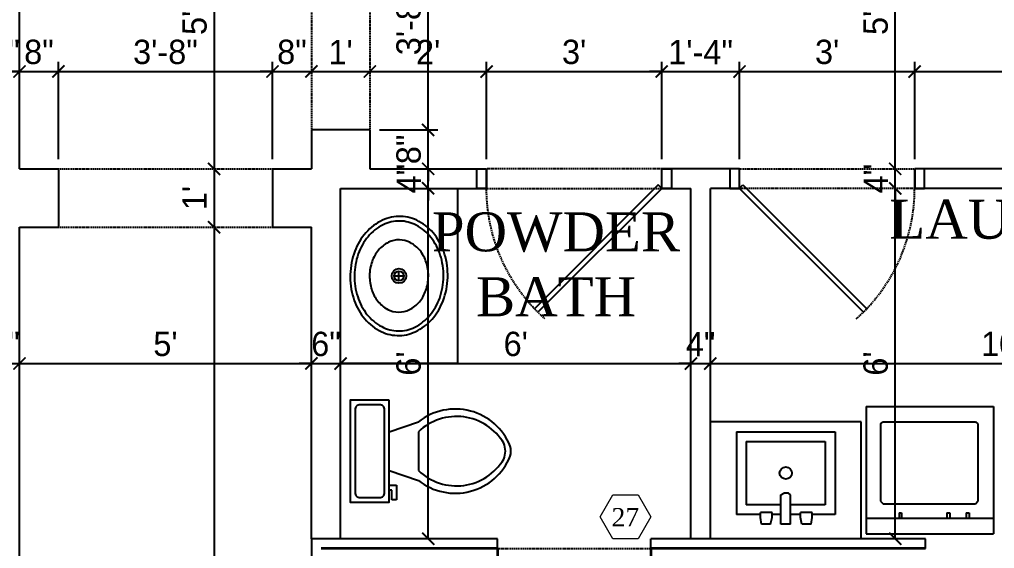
# Model space of a CAD drawing. Header units: inches. Extents: x 0 to 22102, y -19958 to 0.
# Drawn here: x 9968.4 to 10168.8, y -10043.2 to -9934.5 of the extents above; entities that cross this region are included whole.
import ezdxf
from ezdxf.enums import TextEntityAlignment as Align

# ---------------------------------------------------------------- set-up
doc = ezdxf.new("R2010")
doc.units = ezdxf.units.IN
doc.header["$MEASUREMENT"] = 0
doc.linetypes.add('HIDDEN', pattern=[0.375, 0.25, -0.125])
for name, color, linetype in [('CABINETS', 2, 'Continuous'), ('DIM-EXT', 5, 'Continuous'), ('DIM-INT', 5, 'Continuous'), ('DOOR-INT', 2, 'Continuous'), ('HEADER-EXT', 5, 'HIDDEN'), ('HEADER-INT', 5, 'HIDDEN'), ('PLUMBING', 1, 'Continuous'), ('ROOF', 3, 'Continuous'), ('TEXTL', 3, 'Continuous'), ('WALL-INT', 4, 'Continuous')]:
    doc.layers.add(name, color=color, linetype=linetype)
doc.layers.add('WALL-EXT', color=6, linetype='Continuous', lineweight=35)
doc.layers.add('window', color=160, linetype='Continuous', lineweight=5)
doc.styles.add('ARCHITXT', font='BOOKOS.TTF', dxfattribs={"height": 0.078125})
doc.styles.add('TITLE-1', font='BOOKOS.TTF', dxfattribs={"height": 5})
doc.dimstyles.new('Ideal', dxfattribs={"dimscale": 0, "dimtxt": 5, "dimasz": 2.5, "dimexe": 2, "dimexo": 2, "dimgap": 1.5, "dimtad": 1, "dimdec": 4, "dimzin": 0, "dimdsep": 46, "dimlunit": 4, "dimtxsty": 'Standard', "dimblk": 'ARCHTICK', "dimcen": 2, "dimclrt": 1, "dimazin": 0, "dimtfac": 0.75, "dimtdec": 4, "dimtix": 1, "dimtofl": 0, "dimtmove": 2, "dimatfit": 3, "dimldrblk": 'OPEN30', "dimfxl": 1, "dimtolj": 1, "dimtzin": 0, "dimarcsym": 0})

# ---------------------------------------------------------------- blocks, each defined once
blk = doc.blocks.new('Toilet - top')
for p, q in [((9.5, -8), (9.5, -4)), ((-8, -10.5), (-8, -10)), ((-7, -10), (-7, -11.5)), ((-4, -10), (-6, -16)), ((4, -10), (6, -16)), ((-10, -10.5), (-8, -10.5)), ((-10, -11.5), (-10, -10.5)), ((-7, -11.5), (-10, -11.5)), ((4, -16), (-4, -16))]:
    blk.add_line(p, q)
blk.add_lwpolyline([(10.5, -10), (10.5, -2), (-10.5, -2), (-10.5, -10)], close=True)
for points in [[(-9.5, -4), (-9.5, -8)], [(8.5, -3), (-8.5, -3)], [(-8.5, -9), (8.5, -9)]]:
    blk.add_lwpolyline(points)
for centre, radius, start, end in [((-8.62, -3.88), 0.884, 81.8699, 188.1301), ((8.62, -3.88), 0.884, 351.8699, 98.1301), ((-8.62, -8.12), 0.884, 171.8699, 278.1301), ((8.62, -8.12), 0.884, 261.8699, 8.1301), ((3.52, -23.58), 12.17, 141.4691, 247.9714), ((4.2, -23.82), 11.33, 136.3677, 238.9468), ((-3.52, -23.58), 12.17, 292.0284, 38.5307), ((-4.2, -23.82), 11.33, 301.053, 43.6321), ((0, -29.88), 4, 245.7318, 294.2682), ((0, -31), 4, 254.8605, 285.1395)]:
    blk.add_arc(centre, radius, start, end)
blk = doc.blocks.new('Sink - Oval top')
for p, q in [((-1, 0), (1, 0)), ((0, 1), (0, -1))]:
    blk.add_line(p, q)
at = {"linetype": 'Continuous'}
for points in [[(-12.23, 0.39, 0.117634), (-11.46, -3.36, 0.104469), (-8.88, -6.8, 0.090016), (-5.08, -9.07, 0.08192), (-0.32, -10.02, 0.08192), (4.49, -9.38, 0.090016), (8.42, -7.36, 0.104469), (11.22, -4.09, 0.117634), (12.23, -0.39, 0.117634), (11.46, 3.36, 0.104469), (8.88, 6.8, 0.090016), (5.08, 9.07, 0.08192), (0.32, 10.02, 0.08192), (-4.49, 9.38, 0.090016), (-8.42, 7.36, 0.104469), (-11.22, 4.09, 0.117634)], [(-11.29, 0.16, 0.118622), (-10.52, -3.25, 0.104678), (-8.07, -6.36, 0.089562), (-4.54, -8.37, 0.081185), (-0.13, -9.15, 0.081185), (4.3, -8.49, 0.089562), (7.89, -6.58, 0.104678), (10.42, -3.55, 0.118622), (11.29, -0.16, 0.118622), (10.52, 3.25, 0.104678), (8.07, 6.36, 0.089562), (4.54, 8.37, 0.081185), (0.13, 9.15, 0.081185), (-4.3, 8.49, 0.089562), (-7.89, 6.58, 0.104678), (-10.42, 3.55, 0.118622)], [(-7.42, 0.08, 0.118283), (-6.91, -2.17, 0.104607), (-5.29, -4.21, 0.089718), (-2.97, -5.53, 0.081436), (-0.07, -6.04, 0.081436), (2.84, -5.59, 0.089718), (5.2, -4.33, 0.104607), (6.86, -2.32, 0.118283), (7.42, -0.08, 0.118283), (6.91, 2.17, 0.104607), (5.29, 4.21, 0.089718), (2.97, 5.53, 0.081436), (0.07, 6.04, 0.081436), (-2.84, 5.59, 0.089718), (-5.2, 4.33, 0.104607), (-6.86, 2.32, 0.118283)]]:
    blk.add_lwpolyline(points, format="xyb", close=True, dxfattribs=at)
for radius in [1.5, 1]:
    blk.add_circle((0, 0), radius)
blk = doc.blocks.new('B-DE36R')
for p, q in [((37.29, 1.29), (11.85, 26.74)), ((38, 2), (12.54, 27.46)), ((38, 2), (37.29, 1.29))]:
    blk.add_line(p, q)
for points in [[(2, -2), (2, 2), (0, 2), (0, -2)], [(40, -2), (40, 2), (38, 2), (38, -2)]]:
    blk.add_lwpolyline(points, close=True)
at = {"linetype": 'HIDDEN'}
blk.add_arc((38, 2), 36, 131.8153, 180, dxfattribs=at)
blk = doc.blocks.new('WASHING MACHINE')
at = {"layer": 'PLUMBING'}
for p, q in [((-26.2, 26.2), (0, 26.2)), ((-26.2, 0), (-26.2, 26.2)), ((-3.2, 0), (-3.2, 26.2)), ((0, 0), (0, 26.2)), ((-23, 22.5), (-22.6, 23)), ((-23, 3.5), (-23, 22.5)), ((-22.6, 23), (-6.7, 23)), ((-6.2, 22.5), (-6.7, 23)), ((-6.2, 3.5), (-6.2, 22.5)), ((-4.3, 21.2), (-3.2, 21.2)), ((-4.3, 20.6), (-4.3, 21.2)), ((-4.3, 20.6), (-3.2, 20.6)), ((-4.3, 17.2), (-3.2, 17.2)), ((-4.3, 16.6), (-4.3, 17.2)), ((-4.3, 16.6), (-3.2, 16.6)), ((-4.3, 7.3), (-3.2, 7.3)), ((-4.3, 6.8), (-4.3, 7.3)), ((-4.3, 6.8), (-3.2, 6.8)), ((-22.6, 3), (-23, 3.5)), ((-22.6, 3), (-6.7, 3)), ((-6.7, 3), (-6.2, 3.5)), ((-26.2, 0), (0, 0))]:
    blk.add_line(p, q, dxfattribs=at)
blk = doc.blocks.new('_ArchTick')
at = {"color": 0, "linetype": 'ByBlock', "lineweight": 100, "const_width": 0.15}
blk.add_lwpolyline([(-0.5, -0.5), (0.5, 0.5)], dxfattribs=at)
blk = doc.blocks.new('*D272')
at = {"layer": 'Defpoints', "color": 0, "transparency": 16777216}
for p in [(10913.83, -9975.18), (10038.39, -10099.18), (10913.83, -10099.18)]:
    blk.add_point(p, dxfattribs=at)
at = {"layer": 'DIM-EXT', "color": 0, "lineweight": -2, "transparency": 16777216}
for p, q in [((10913.83, -9977.18), (10913.83, -10101.18)), ((10038.39, -10099.18), (10913.83, -10099.18))]:
    blk.add_line(p, q, dxfattribs=at)
at = {"layer": 'DIM-EXT', "color": 0, "lineweight": -2, "transparency": 16777216, "xscale": 2.5, "yscale": 2.5, "zscale": 2.5, "rotation": 180}
blk.add_blockref('_ArchTick', (10038.39, -10099.18), dxfattribs=at)
at = {"layer": 'DIM-EXT', "color": 0, "lineweight": -2, "transparency": 16777216, "xscale": 2.5, "yscale": 2.5, "zscale": 2.5}
blk.add_blockref('_ArchTick', (10913.83, -10099.18), dxfattribs=at)
at = {"layer": 'DIM-EXT', "color": 1, "transparency": 16777216, "insert": (10476.11, -10093.31), "char_height": 5, "attachment_point": 5}
blk.add_mtext('\\A1;72\'-11{\\H0.75x;\\S7/16;}"', dxfattribs=at)
blk = doc.blocks.new('_Open30')
at = {"color": 0, "linetype": 'ByBlock', "lineweight": -2}
for p, q in [((-1, 0.268), (0, 0)), ((0, 0), (-1, -0.268)), ((0, 0), (-1, 0))]:
    blk.add_line(p, q, dxfattribs=at)
blk = doc.blocks.new('*D534')
at = {"layer": 'Defpoints', "color": 0, "transparency": 16777216}
for p in [(9962.39, -9945.18), (9968.39, -9945.18), (9968.39, -9945.18)]:
    blk.add_point(p, dxfattribs=at)
at = {"layer": 'DIM-INT', "color": 0, "lineweight": -2, "transparency": 16777216}
for p, q in [((9962.39, -9945.18), (9959.89, -9945.18)), ((9962.39, -9945.18), (9968.39, -9945.18)), ((9968.39, -9945.18), (9970.89, -9945.18))]:
    blk.add_line(p, q, dxfattribs=at)
at = {"layer": 'DIM-INT', "color": 0, "lineweight": -2, "transparency": 16777216, "xscale": 2.5, "yscale": 2.5, "zscale": 2.5}
blk.add_blockref('_ArchTick', (9962.39, -9945.18), dxfattribs=at)
at = {"layer": 'DIM-INT', "color": 0, "lineweight": -2, "transparency": 16777216, "xscale": 2.5, "yscale": 2.5, "zscale": 2.5, "rotation": 180}
blk.add_blockref('_ArchTick', (9968.39, -9945.18), dxfattribs=at)
at = {"layer": 'DIM-INT', "color": 1, "transparency": 16777216, "insert": (9965.39, -9941.18), "char_height": 5, "attachment_point": 5}
blk.add_mtext('\\A1;6"', dxfattribs=at)
blk = doc.blocks.new('*D535')
at = {"layer": 'Defpoints', "color": 0, "transparency": 16777216}
for p in [(9968.39, -9945.18), (9976.39, -9945.18), (9976.39, -9965.18)]:
    blk.add_point(p, dxfattribs=at)
at = {"layer": 'DIM-INT', "color": 0, "lineweight": -2, "transparency": 16777216}
for p, q in [((9976.39, -9963.18), (9976.39, -9943.18)), ((9968.39, -9945.18), (9965.89, -9945.18)), ((9968.39, -9945.18), (9976.39, -9945.18)), ((9976.39, -9945.18), (9978.89, -9945.18))]:
    blk.add_line(p, q, dxfattribs=at)
at = {"layer": 'DIM-INT', "color": 0, "lineweight": -2, "transparency": 16777216, "xscale": 2.5, "yscale": 2.5, "zscale": 2.5}
blk.add_blockref('_ArchTick', (9968.39, -9945.18), dxfattribs=at)
at = {"layer": 'DIM-INT', "color": 0, "lineweight": -2, "transparency": 16777216, "xscale": 2.5, "yscale": 2.5, "zscale": 2.5, "rotation": 180}
blk.add_blockref('_ArchTick', (9976.39, -9945.18), dxfattribs=at)
at = {"layer": 'DIM-INT', "color": 1, "transparency": 16777216, "insert": (9972.39, -9941.18), "char_height": 5, "attachment_point": 5}
blk.add_mtext('\\A1;8"', dxfattribs=at)
blk = doc.blocks.new('*D536')
at = {"layer": 'Defpoints', "color": 0, "transparency": 16777216}
for p in [(10020.39, -9945.18), (9976.39, -9965.18), (10020.39, -9965.18)]:
    blk.add_point(p, dxfattribs=at)
at = {"layer": 'DIM-INT', "color": 0, "lineweight": -2, "transparency": 16777216}
for p, q in [((9976.39, -9963.18), (9976.39, -9943.18)), ((10020.39, -9963.18), (10020.39, -9943.18)), ((9976.39, -9945.18), (10020.39, -9945.18))]:
    blk.add_line(p, q, dxfattribs=at)
at = {"layer": 'DIM-INT', "color": 0, "lineweight": -2, "transparency": 16777216, "xscale": 2.5, "yscale": 2.5, "zscale": 2.5, "rotation": 180}
blk.add_blockref('_ArchTick', (9976.39, -9945.18), dxfattribs=at)
at = {"layer": 'DIM-INT', "color": 0, "lineweight": -2, "transparency": 16777216, "xscale": 2.5, "yscale": 2.5, "zscale": 2.5}
blk.add_blockref('_ArchTick', (10020.39, -9945.18), dxfattribs=at)
at = {"layer": 'DIM-INT', "color": 1, "transparency": 16777216, "insert": (9998.39, -9941.18), "char_height": 5, "attachment_point": 5}
blk.add_mtext('\\A1;3\'-8"', dxfattribs=at)
blk = doc.blocks.new('*D537')
at = {"layer": 'Defpoints', "color": 0, "transparency": 16777216}
for p in [(10028.39, -9945.18), (10028.39, -9945.18), (10020.39, -9965.18)]:
    blk.add_point(p, dxfattribs=at)
at = {"layer": 'DIM-INT', "color": 0, "lineweight": -2, "transparency": 16777216}
for p, q in [((10020.39, -9963.18), (10020.39, -9943.18)), ((10020.39, -9945.18), (10017.89, -9945.18)), ((10020.39, -9945.18), (10028.39, -9945.18)), ((10028.39, -9945.18), (10030.89, -9945.18))]:
    blk.add_line(p, q, dxfattribs=at)
at = {"layer": 'DIM-INT', "color": 0, "lineweight": -2, "transparency": 16777216, "xscale": 2.5, "yscale": 2.5, "zscale": 2.5}
blk.add_blockref('_ArchTick', (10020.39, -9945.18), dxfattribs=at)
at = {"layer": 'DIM-INT', "color": 0, "lineweight": -2, "transparency": 16777216, "xscale": 2.5, "yscale": 2.5, "zscale": 2.5, "rotation": 180}
blk.add_blockref('_ArchTick', (10028.39, -9945.18), dxfattribs=at)
at = {"layer": 'DIM-INT', "color": 1, "transparency": 16777216, "insert": (10024.39, -9941.18), "char_height": 5, "attachment_point": 5}
blk.add_mtext('\\A1;8"', dxfattribs=at)
blk = doc.blocks.new('*D538')
at = {"layer": 'Defpoints', "color": 0, "transparency": 16777216}
for p in [(10028.39, -9945.18), (10040.39, -9945.18), (10040.39, -9945.18)]:
    blk.add_point(p, dxfattribs=at)
at = {"layer": 'DIM-INT', "color": 0, "lineweight": -2, "transparency": 16777216}
blk.add_line((10028.39, -9945.18), (10040.39, -9945.18), dxfattribs=at)
at = {"layer": 'DIM-INT', "color": 0, "lineweight": -2, "transparency": 16777216, "xscale": 2.5, "yscale": 2.5, "zscale": 2.5, "rotation": 180}
blk.add_blockref('_ArchTick', (10028.39, -9945.18), dxfattribs=at)
at = {"layer": 'DIM-INT', "color": 0, "lineweight": -2, "transparency": 16777216, "xscale": 2.5, "yscale": 2.5, "zscale": 2.5}
blk.add_blockref('_ArchTick', (10040.39, -9945.18), dxfattribs=at)
at = {"layer": 'DIM-INT', "color": 1, "transparency": 16777216, "insert": (10034.39, -9941.18), "char_height": 5, "attachment_point": 5}
blk.add_mtext("\\A1;1'", dxfattribs=at)
blk = doc.blocks.new('*D539')
at = {"layer": 'Defpoints', "color": 0, "transparency": 16777216}
for p in [(10040.39, -9945.18), (10064.39, -9945.18), (10064.39, -9965.18)]:
    blk.add_point(p, dxfattribs=at)
at = {"layer": 'DIM-INT', "color": 0, "lineweight": -2, "transparency": 16777216}
for p, q in [((10064.39, -9963.18), (10064.39, -9943.18)), ((10040.39, -9945.18), (10064.39, -9945.18))]:
    blk.add_line(p, q, dxfattribs=at)
at = {"layer": 'DIM-INT', "color": 0, "lineweight": -2, "transparency": 16777216, "xscale": 2.5, "yscale": 2.5, "zscale": 2.5, "rotation": 180}
blk.add_blockref('_ArchTick', (10040.39, -9945.18), dxfattribs=at)
at = {"layer": 'DIM-INT', "color": 0, "lineweight": -2, "transparency": 16777216, "xscale": 2.5, "yscale": 2.5, "zscale": 2.5}
blk.add_blockref('_ArchTick', (10064.39, -9945.18), dxfattribs=at)
at = {"layer": 'DIM-INT', "color": 1, "transparency": 16777216, "insert": (10052.39, -9941.18), "char_height": 5, "attachment_point": 5}
blk.add_mtext("\\A1;2'", dxfattribs=at)
blk = doc.blocks.new('*D540')
at = {"layer": 'Defpoints', "color": 0, "transparency": 16777216}
for p in [(10100.39, -9945.18), (10064.39, -9965.18), (10100.39, -9965.18)]:
    blk.add_point(p, dxfattribs=at)
at = {"layer": 'DIM-INT', "color": 0, "lineweight": -2, "transparency": 16777216}
for p, q in [((10064.39, -9963.18), (10064.39, -9943.18)), ((10100.39, -9963.18), (10100.39, -9943.18)), ((10064.39, -9945.18), (10100.39, -9945.18))]:
    blk.add_line(p, q, dxfattribs=at)
at = {"layer": 'DIM-INT', "color": 0, "lineweight": -2, "transparency": 16777216, "xscale": 2.5, "yscale": 2.5, "zscale": 2.5, "rotation": 180}
blk.add_blockref('_ArchTick', (10064.39, -9945.18), dxfattribs=at)
at = {"layer": 'DIM-INT', "color": 0, "lineweight": -2, "transparency": 16777216, "xscale": 2.5, "yscale": 2.5, "zscale": 2.5}
blk.add_blockref('_ArchTick', (10100.39, -9945.18), dxfattribs=at)
at = {"layer": 'DIM-INT', "color": 1, "transparency": 16777216, "insert": (10082.39, -9941.18), "char_height": 5, "attachment_point": 5}
blk.add_mtext("\\A1;3'", dxfattribs=at)
blk = doc.blocks.new('*D541')
at = {"layer": 'Defpoints', "color": 0, "transparency": 16777216}
for p in [(10116.39, -9945.18), (10100.39, -9965.18), (10116.39, -9965.18)]:
    blk.add_point(p, dxfattribs=at)
at = {"layer": 'DIM-INT', "color": 0, "lineweight": -2, "transparency": 16777216}
for p, q in [((10100.39, -9963.18), (10100.39, -9943.18)), ((10116.39, -9963.18), (10116.39, -9943.18)), ((10100.39, -9945.18), (10097.89, -9945.18)), ((10100.39, -9945.18), (10116.39, -9945.18)), ((10116.39, -9945.18), (10118.89, -9945.18))]:
    blk.add_line(p, q, dxfattribs=at)
at = {"layer": 'DIM-INT', "color": 0, "lineweight": -2, "transparency": 16777216, "xscale": 2.5, "yscale": 2.5, "zscale": 2.5}
blk.add_blockref('_ArchTick', (10100.39, -9945.18), dxfattribs=at)
at = {"layer": 'DIM-INT', "color": 0, "lineweight": -2, "transparency": 16777216, "xscale": 2.5, "yscale": 2.5, "zscale": 2.5, "rotation": 180}
blk.add_blockref('_ArchTick', (10116.39, -9945.18), dxfattribs=at)
at = {"layer": 'DIM-INT', "color": 1, "transparency": 16777216, "insert": (10108.39, -9941.18), "char_height": 5, "attachment_point": 5}
blk.add_mtext('\\A1;1\'-4"', dxfattribs=at)
blk = doc.blocks.new('*D542')
at = {"layer": 'Defpoints', "color": 0, "transparency": 16777216}
for p in [(10152.39, -9945.18), (10116.39, -9965.18), (10152.39, -9965.18)]:
    blk.add_point(p, dxfattribs=at)
at = {"layer": 'DIM-INT', "color": 0, "lineweight": -2, "transparency": 16777216}
for p, q in [((10116.39, -9963.18), (10116.39, -9943.18)), ((10152.39, -9963.18), (10152.39, -9943.18)), ((10116.39, -9945.18), (10152.39, -9945.18))]:
    blk.add_line(p, q, dxfattribs=at)
at = {"layer": 'DIM-INT', "color": 0, "lineweight": -2, "transparency": 16777216, "xscale": 2.5, "yscale": 2.5, "zscale": 2.5, "rotation": 180}
blk.add_blockref('_ArchTick', (10116.39, -9945.18), dxfattribs=at)
at = {"layer": 'DIM-INT', "color": 0, "lineweight": -2, "transparency": 16777216, "xscale": 2.5, "yscale": 2.5, "zscale": 2.5}
blk.add_blockref('_ArchTick', (10152.39, -9945.18), dxfattribs=at)
at = {"layer": 'DIM-INT', "color": 1, "transparency": 16777216, "insert": (10134.39, -9941.18), "char_height": 5, "attachment_point": 5}
blk.add_mtext("\\A1;3'", dxfattribs=at)
blk = doc.blocks.new('*D543')
at = {"layer": 'Defpoints', "color": 0, "transparency": 16777216}
for p in [(10254.39, -9945.18), (10254.39, -9945.18), (10152.39, -9965.18)]:
    blk.add_point(p, dxfattribs=at)
at = {"layer": 'DIM-INT', "color": 0, "lineweight": -2, "transparency": 16777216}
for p, q in [((10152.39, -9963.18), (10152.39, -9943.18)), ((10152.39, -9945.18), (10254.39, -9945.18))]:
    blk.add_line(p, q, dxfattribs=at)
at = {"layer": 'DIM-INT', "color": 0, "lineweight": -2, "transparency": 16777216, "xscale": 2.5, "yscale": 2.5, "zscale": 2.5, "rotation": 180}
blk.add_blockref('_ArchTick', (10152.39, -9945.18), dxfattribs=at)
at = {"layer": 'DIM-INT', "color": 0, "lineweight": -2, "transparency": 16777216, "xscale": 2.5, "yscale": 2.5, "zscale": 2.5}
blk.add_blockref('_ArchTick', (10254.39, -9945.18), dxfattribs=at)
at = {"layer": 'DIM-INT', "color": 1, "transparency": 16777216, "insert": (10203.39, -9941.18), "char_height": 5, "attachment_point": 5}
blk.add_mtext('\\A1;8\'-6"', dxfattribs=at)
blk = doc.blocks.new('*D553')
at = {"layer": 'Defpoints', "color": 0, "transparency": 16777216}
for p in [(9962.39, -10005.18), (9968.39, -10005.18), (9968.39, -10005.18)]:
    blk.add_point(p, dxfattribs=at)
at = {"layer": 'DIM-INT', "color": 0, "lineweight": -2, "transparency": 16777216}
for p, q in [((9962.39, -10005.18), (9959.89, -10005.18)), ((9962.39, -10005.18), (9968.39, -10005.18)), ((9968.39, -10005.18), (9970.89, -10005.18))]:
    blk.add_line(p, q, dxfattribs=at)
at = {"layer": 'DIM-INT', "color": 0, "lineweight": -2, "transparency": 16777216, "xscale": 2.5, "yscale": 2.5, "zscale": 2.5}
blk.add_blockref('_ArchTick', (9962.39, -10005.18), dxfattribs=at)
at = {"layer": 'DIM-INT', "color": 0, "lineweight": -2, "transparency": 16777216, "xscale": 2.5, "yscale": 2.5, "zscale": 2.5, "rotation": 180}
blk.add_blockref('_ArchTick', (9968.39, -10005.18), dxfattribs=at)
at = {"layer": 'DIM-INT', "color": 1, "transparency": 16777216, "insert": (9965.39, -10001.18), "char_height": 5, "attachment_point": 5}
blk.add_mtext('\\A1;6"', dxfattribs=at)
blk = doc.blocks.new('*D554')
at = {"layer": 'Defpoints', "color": 0, "transparency": 16777216}
for p in [(9968.39, -10005.18), (10028.39, -10005.18), (10028.39, -10005.18)]:
    blk.add_point(p, dxfattribs=at)
at = {"layer": 'DIM-INT', "color": 0, "lineweight": -2, "transparency": 16777216}
blk.add_line((9968.39, -10005.18), (10028.39, -10005.18), dxfattribs=at)
at = {"layer": 'DIM-INT', "color": 0, "lineweight": -2, "transparency": 16777216, "xscale": 2.5, "yscale": 2.5, "zscale": 2.5, "rotation": 180}
blk.add_blockref('_ArchTick', (9968.39, -10005.18), dxfattribs=at)
at = {"layer": 'DIM-INT', "color": 0, "lineweight": -2, "transparency": 16777216, "xscale": 2.5, "yscale": 2.5, "zscale": 2.5}
blk.add_blockref('_ArchTick', (10028.39, -10005.18), dxfattribs=at)
at = {"layer": 'DIM-INT', "color": 1, "transparency": 16777216, "insert": (9998.39, -10001.18), "char_height": 5, "attachment_point": 5}
blk.add_mtext("\\A1;5'", dxfattribs=at)
blk = doc.blocks.new('*D555')
at = {"layer": 'Defpoints', "color": 0, "transparency": 16777216}
for p in [(10028.39, -10005.18), (10034.39, -10005.18), (10034.39, -10005.18)]:
    blk.add_point(p, dxfattribs=at)
at = {"layer": 'DIM-INT', "color": 0, "lineweight": -2, "transparency": 16777216}
for p, q in [((10028.39, -10005.18), (10025.89, -10005.18)), ((10028.39, -10005.18), (10034.39, -10005.18)), ((10034.39, -10005.18), (10036.89, -10005.18))]:
    blk.add_line(p, q, dxfattribs=at)
at = {"layer": 'DIM-INT', "color": 0, "lineweight": -2, "transparency": 16777216, "xscale": 2.5, "yscale": 2.5, "zscale": 2.5}
blk.add_blockref('_ArchTick', (10028.39, -10005.18), dxfattribs=at)
at = {"layer": 'DIM-INT', "color": 0, "lineweight": -2, "transparency": 16777216, "xscale": 2.5, "yscale": 2.5, "zscale": 2.5, "rotation": 180}
blk.add_blockref('_ArchTick', (10034.39, -10005.18), dxfattribs=at)
at = {"layer": 'DIM-INT', "color": 1, "transparency": 16777216, "insert": (10031.39, -10001.18), "char_height": 5, "attachment_point": 5}
blk.add_mtext('\\A1;6"', dxfattribs=at)
blk = doc.blocks.new('*D556')
at = {"layer": 'Defpoints', "color": 0, "transparency": 16777216}
for p in [(10034.39, -10005.18), (10106.39, -10005.18), (10106.39, -10005.18)]:
    blk.add_point(p, dxfattribs=at)
at = {"layer": 'DIM-INT', "color": 0, "lineweight": -2, "transparency": 16777216}
blk.add_line((10034.39, -10005.18), (10106.39, -10005.18), dxfattribs=at)
at = {"layer": 'DIM-INT', "color": 0, "lineweight": -2, "transparency": 16777216, "xscale": 2.5, "yscale": 2.5, "zscale": 2.5, "rotation": 180}
blk.add_blockref('_ArchTick', (10034.39, -10005.18), dxfattribs=at)
at = {"layer": 'DIM-INT', "color": 0, "lineweight": -2, "transparency": 16777216, "xscale": 2.5, "yscale": 2.5, "zscale": 2.5}
blk.add_blockref('_ArchTick', (10106.39, -10005.18), dxfattribs=at)
at = {"layer": 'DIM-INT', "color": 1, "transparency": 16777216, "insert": (10070.39, -10001.18), "char_height": 5, "attachment_point": 5}
blk.add_mtext("\\A1;6'", dxfattribs=at)
blk = doc.blocks.new('*D557')
at = {"layer": 'Defpoints', "color": 0, "transparency": 16777216}
for p in [(10106.39, -10005.18), (10110.39, -10005.18), (10110.39, -10005.18)]:
    blk.add_point(p, dxfattribs=at)
at = {"layer": 'DIM-INT', "color": 0, "lineweight": -2, "transparency": 16777216}
for p, q in [((10106.39, -10005.18), (10103.89, -10005.18)), ((10106.39, -10005.18), (10110.39, -10005.18)), ((10110.39, -10005.18), (10112.89, -10005.18))]:
    blk.add_line(p, q, dxfattribs=at)
at = {"layer": 'DIM-INT', "color": 0, "lineweight": -2, "transparency": 16777216, "xscale": 2.5, "yscale": 2.5, "zscale": 2.5}
blk.add_blockref('_ArchTick', (10106.39, -10005.18), dxfattribs=at)
at = {"layer": 'DIM-INT', "color": 0, "lineweight": -2, "transparency": 16777216, "xscale": 2.5, "yscale": 2.5, "zscale": 2.5, "rotation": 180}
blk.add_blockref('_ArchTick', (10110.39, -10005.18), dxfattribs=at)
at = {"layer": 'DIM-INT', "color": 1, "transparency": 16777216, "insert": (10108.39, -10001.18), "char_height": 5, "attachment_point": 5}
blk.add_mtext('\\A1;4"', dxfattribs=at)
blk = doc.blocks.new('*D558')
at = {"layer": 'Defpoints', "color": 0, "transparency": 16777216}
for p in [(10110.39, -10005.18), (10230.39, -10005.18), (10230.39, -10005.18)]:
    blk.add_point(p, dxfattribs=at)
at = {"layer": 'DIM-INT', "color": 0, "lineweight": -2, "transparency": 16777216}
blk.add_line((10110.39, -10005.18), (10230.39, -10005.18), dxfattribs=at)
at = {"layer": 'DIM-INT', "color": 0, "lineweight": -2, "transparency": 16777216, "xscale": 2.5, "yscale": 2.5, "zscale": 2.5, "rotation": 180}
blk.add_blockref('_ArchTick', (10110.39, -10005.18), dxfattribs=at)
at = {"layer": 'DIM-INT', "color": 0, "lineweight": -2, "transparency": 16777216, "xscale": 2.5, "yscale": 2.5, "zscale": 2.5}
blk.add_blockref('_ArchTick', (10230.39, -10005.18), dxfattribs=at)
at = {"layer": 'DIM-INT', "color": 1, "transparency": 16777216, "insert": (10170.39, -10001.18), "char_height": 5, "attachment_point": 5}
blk.add_mtext("\\A1;10'", dxfattribs=at)
blk = doc.blocks.new('*D573')
at = {"layer": 'Defpoints', "color": 0, "transparency": 16777216}
for p in [(10148.39, -9969.18), (10148.39, -9969.18), (10148.39, -10041.18)]:
    blk.add_point(p, dxfattribs=at)
at = {"layer": 'DIM-INT', "color": 0, "lineweight": -2, "transparency": 16777216}
blk.add_line((10148.39, -10041.18), (10148.39, -9969.18), dxfattribs=at)
at = {"layer": 'DIM-INT', "color": 0, "lineweight": -2, "transparency": 16777216, "xscale": 2.5, "yscale": 2.5, "zscale": 2.5}
for p, rotation in [((10148.39, -9969.18), 90), ((10148.39, -10041.18), 270)]:
    blk.add_blockref('_ArchTick', p, dxfattribs=dict(at, rotation=rotation))
at = {"layer": 'DIM-INT', "color": 1, "transparency": 16777216, "insert": (10144.39, -10005.18), "char_height": 5, "attachment_point": 5, "rotation": 90}
blk.add_mtext("\\A1;6'", dxfattribs=at)
blk = doc.blocks.new('*D574')
at = {"layer": 'Defpoints', "color": 0, "transparency": 16777216}
for p in [(10148.39, -9965.18), (10148.39, -9965.18), (10148.39, -9969.18)]:
    blk.add_point(p, dxfattribs=at)
at = {"layer": 'DIM-INT', "color": 0, "lineweight": -2, "transparency": 16777216}
for p, q in [((10148.39, -9965.18), (10148.39, -9962.68)), ((10148.39, -9969.18), (10148.39, -9965.18)), ((10148.39, -9969.18), (10148.39, -9971.68))]:
    blk.add_line(p, q, dxfattribs=at)
at = {"layer": 'DIM-INT', "color": 0, "lineweight": -2, "transparency": 16777216, "xscale": 2.5, "yscale": 2.5, "zscale": 2.5}
for p, rotation in [((10148.39, -9965.18), 270), ((10148.39, -9969.18), 90)]:
    blk.add_blockref('_ArchTick', p, dxfattribs=dict(at, rotation=rotation))
at = {"layer": 'DIM-INT', "color": 1, "transparency": 16777216, "insert": (10144.39, -9967.18), "char_height": 5, "attachment_point": 5, "rotation": 90}
blk.add_mtext('\\A1;4"', dxfattribs=at)
blk = doc.blocks.new('*D575')
at = {"layer": 'Defpoints', "color": 0, "transparency": 16777216}
for p in [(10148.39, -9905.18), (10148.39, -9905.18), (10148.39, -9965.18)]:
    blk.add_point(p, dxfattribs=at)
at = {"layer": 'DIM-INT', "color": 0, "lineweight": -2, "transparency": 16777216}
blk.add_line((10148.39, -9965.18), (10148.39, -9905.18), dxfattribs=at)
at = {"layer": 'DIM-INT', "color": 0, "lineweight": -2, "transparency": 16777216, "xscale": 2.5, "yscale": 2.5, "zscale": 2.5}
for p, rotation in [((10148.39, -9905.18), 90), ((10148.39, -9965.18), 270)]:
    blk.add_blockref('_ArchTick', p, dxfattribs=dict(at, rotation=rotation))
at = {"layer": 'DIM-INT', "color": 1, "transparency": 16777216, "insert": (10144.39, -9935.18), "char_height": 5, "attachment_point": 5, "rotation": 90}
blk.add_mtext("\\A1;5'", dxfattribs=at)
blk = doc.blocks.new('*D590')
at = {"layer": 'Defpoints', "color": 0, "transparency": 16777216}
for p in [(10008.39, -9905.18), (10008.39, -9965.18), (10008.39, -9965.18)]:
    blk.add_point(p, dxfattribs=at)
at = {"layer": 'DIM-INT', "color": 0, "lineweight": -2, "transparency": 16777216}
blk.add_line((10008.39, -9905.18), (10008.39, -9965.18), dxfattribs=at)
at = {"layer": 'DIM-INT', "color": 0, "lineweight": -2, "transparency": 16777216, "xscale": 2.5, "yscale": 2.5, "zscale": 2.5}
for p, rotation in [((10008.39, -9905.18), 90), ((10008.39, -9965.18), 270)]:
    blk.add_blockref('_ArchTick', p, dxfattribs=dict(at, rotation=rotation))
at = {"layer": 'DIM-INT', "color": 1, "transparency": 16777216, "insert": (10004.39, -9935.18), "char_height": 5, "attachment_point": 5, "rotation": 90}
blk.add_mtext("\\A1;5'", dxfattribs=at)
blk = doc.blocks.new('*D591')
at = {"layer": 'Defpoints', "color": 0, "transparency": 16777216}
for p in [(10008.39, -9965.18), (10008.39, -9977.18), (10008.39, -9977.18)]:
    blk.add_point(p, dxfattribs=at)
at = {"layer": 'DIM-INT', "color": 0, "lineweight": -2, "transparency": 16777216}
blk.add_line((10008.39, -9965.18), (10008.39, -9977.18), dxfattribs=at)
at = {"layer": 'DIM-INT', "color": 0, "lineweight": -2, "transparency": 16777216, "xscale": 2.5, "yscale": 2.5, "zscale": 2.5}
for p, rotation in [((10008.39, -9965.18), 90), ((10008.39, -9977.18), 270)]:
    blk.add_blockref('_ArchTick', p, dxfattribs=dict(at, rotation=rotation))
at = {"layer": 'DIM-INT', "color": 1, "transparency": 16777216, "insert": (10004.39, -9971.18), "char_height": 5, "attachment_point": 5, "rotation": 90}
blk.add_mtext("\\A1;1'", dxfattribs=at)
blk = doc.blocks.new('*D592')
at = {"layer": 'Defpoints', "color": 0, "transparency": 16777216}
for p in [(10008.39, -9977.18), (10008.39, -10160.18), (10008.39, -10160.18)]:
    blk.add_point(p, dxfattribs=at)
at = {"layer": 'DIM-INT', "color": 0, "lineweight": -2, "transparency": 16777216}
blk.add_line((10008.39, -9977.18), (10008.39, -10160.18), dxfattribs=at)
at = {"layer": 'DIM-INT', "color": 0, "lineweight": -2, "transparency": 16777216, "xscale": 2.5, "yscale": 2.5, "zscale": 2.5}
for p, rotation in [((10008.39, -9977.18), 90), ((10008.39, -10160.18), 270)]:
    blk.add_blockref('_ArchTick', p, dxfattribs=dict(at, rotation=rotation))
at = {"layer": 'DIM-INT', "color": 1, "transparency": 16777216, "insert": (10004.39, -10068.68), "char_height": 5, "attachment_point": 5, "rotation": 90}
blk.add_mtext('\\A1;15\'-3"', dxfattribs=at)
blk = doc.blocks.new('*D595')
at = {"layer": 'Defpoints', "color": 0, "transparency": 16777216}
for p in [(10052.39, -9969.18), (10052.39, -9969.18), (10052.39, -10041.18)]:
    blk.add_point(p, dxfattribs=at)
at = {"layer": 'DIM-INT', "color": 0, "lineweight": -2, "transparency": 16777216}
blk.add_line((10052.39, -10041.18), (10052.39, -9969.18), dxfattribs=at)
at = {"layer": 'DIM-INT', "color": 0, "lineweight": -2, "transparency": 16777216, "xscale": 2.5, "yscale": 2.5, "zscale": 2.5}
for p, rotation in [((10052.39, -9969.18), 90), ((10052.39, -10041.18), 270)]:
    blk.add_blockref('_ArchTick', p, dxfattribs=dict(at, rotation=rotation))
at = {"layer": 'DIM-INT', "color": 1, "transparency": 16777216, "insert": (10048.39, -10005.18), "char_height": 5, "attachment_point": 5, "rotation": 90}
blk.add_mtext("\\A1;6'", dxfattribs=at)
blk = doc.blocks.new('*D596')
at = {"layer": 'Defpoints', "color": 0, "transparency": 16777216}
for p in [(10052.39, -9965.18), (10052.39, -9965.18), (10052.39, -9969.18)]:
    blk.add_point(p, dxfattribs=at)
at = {"layer": 'DIM-INT', "color": 0, "lineweight": -2, "transparency": 16777216}
for p, q in [((10052.39, -9965.18), (10052.39, -9962.68)), ((10052.39, -9969.18), (10052.39, -9965.18)), ((10052.39, -9969.18), (10052.39, -9971.68))]:
    blk.add_line(p, q, dxfattribs=at)
at = {"layer": 'DIM-INT', "color": 0, "lineweight": -2, "transparency": 16777216, "xscale": 2.5, "yscale": 2.5, "zscale": 2.5}
for p, rotation in [((10052.39, -9965.18), 270), ((10052.39, -9969.18), 90)]:
    blk.add_blockref('_ArchTick', p, dxfattribs=dict(at, rotation=rotation))
at = {"layer": 'DIM-INT', "color": 1, "transparency": 16777216, "insert": (10048.39, -9967.18), "char_height": 5, "attachment_point": 5, "rotation": 90}
blk.add_mtext('\\A1;4"', dxfattribs=at)
blk = doc.blocks.new('*D597')
at = {"layer": 'Defpoints', "color": 0, "transparency": 16777216}
for p in [(10040.39, -9957.18), (10052.39, -9957.18), (10052.39, -9965.18)]:
    blk.add_point(p, dxfattribs=at)
at = {"layer": 'DIM-INT', "color": 0, "lineweight": -2, "transparency": 16777216}
for p, q in [((10052.39, -9957.18), (10052.39, -9954.68)), ((10042.39, -9957.18), (10054.39, -9957.18)), ((10052.39, -9965.18), (10052.39, -9957.18)), ((10052.39, -9965.18), (10052.39, -9967.68))]:
    blk.add_line(p, q, dxfattribs=at)
at = {"layer": 'DIM-INT', "color": 0, "lineweight": -2, "transparency": 16777216, "xscale": 2.5, "yscale": 2.5, "zscale": 2.5}
for p, rotation in [((10052.39, -9957.18), 270), ((10052.39, -9965.18), 90)]:
    blk.add_blockref('_ArchTick', p, dxfattribs=dict(at, rotation=rotation))
at = {"layer": 'DIM-INT', "color": 1, "transparency": 16777216, "insert": (10048.39, -9961.18), "char_height": 5, "attachment_point": 5, "rotation": 90}
blk.add_mtext('\\A1;8"', dxfattribs=at)
blk = doc.blocks.new('*D598')
at = {"layer": 'Defpoints', "color": 0, "transparency": 16777216}
for p in [(10040.39, -9913.18), (10052.39, -9913.18), (10040.39, -9957.18)]:
    blk.add_point(p, dxfattribs=at)
at = {"layer": 'DIM-INT', "color": 0, "lineweight": -2, "transparency": 16777216}
for p, q in [((10042.39, -9913.18), (10054.39, -9913.18)), ((10052.39, -9957.18), (10052.39, -9913.18)), ((10042.39, -9957.18), (10054.39, -9957.18))]:
    blk.add_line(p, q, dxfattribs=at)
at = {"layer": 'DIM-INT', "color": 0, "lineweight": -2, "transparency": 16777216, "xscale": 2.5, "yscale": 2.5, "zscale": 2.5}
for p, rotation in [((10052.39, -9913.18), 90), ((10052.39, -9957.18), 270)]:
    blk.add_blockref('_ArchTick', p, dxfattribs=dict(at, rotation=rotation))
at = {"layer": 'DIM-INT', "color": 1, "transparency": 16777216, "insert": (10048.39, -9935.18), "char_height": 5, "attachment_point": 5, "rotation": 90}
blk.add_mtext('\\A1;3\'-8"', dxfattribs=at)
blk = doc.blocks.new('Sm-wndw')
at = {"color": 125}
blk.add_lwpolyline([(-0.0541, 0.0938), (-0.1083, 0), (-0.0541, -0.0938), (0.0541, -0.0938), (0.1083, 0), (0.0541, 0.0938)], close=True, dxfattribs=at)
at = {"style": 'ARCHITXT'}
blk.add_attdef('OO', text='', height=0.0781, dxfattribs=at).set_placement((0, 0), align=Align.MIDDLE_CENTER)

msp = doc.modelspace()

# ---------------------------------------------------------------- linework, layer by layer
at = {"layer": 'CABINETS'}
for p, q in [((10058.39078, -9969.18476), (10058.39078, -10005.18476)), ((10058.39078, -10005.18476), (10034.39078, -10005.18476)), ((10141.39078, -10017.18476), (10110.39078, -10017.18476)), ((10141.39078, -10041.18476), (10141.39078, -10017.18476))]:
    msp.add_line(p, q, dxfattribs=at)
at = {"layer": 'HEADER-EXT'}
msp.add_line((10066.64078, -10043.18476), (10098.14078, -10043.18476), dxfattribs=at)
at = {"layer": 'HEADER-INT'}
for p, q in [((10028.39078, -9913.18476), (10028.39078, -9957.18476)), ((10040.39078, -9913.18476), (10040.39078, -9957.18476)), ((9976.39078, -9965.18476), (10020.39078, -9965.18476)), ((10100.39078, -9965.18476), (10064.39078, -9965.18476)), ((10116.39078, -9965.18476), (10152.39078, -9965.18476)), ((10064.39078, -9969.18476), (10100.39078, -9969.18476)), ((10152.39078, -9969.18476), (10116.39078, -9969.18476)), ((9976.39078, -9977.18476), (10020.39078, -9977.18476))]:
    msp.add_line(p, q, dxfattribs=at)
at = {"layer": 'PLUMBING'}
for p, q in [((10115.76578, -10019.18476), (10136.01578, -10019.18476)), ((10115.76578, -10019.18476), (10115.76578, -10036.18476)), ((10136.01578, -10019.18476), (10136.01578, -10036.18476)), ((10117.76578, -10021.18476), (10117.76578, -10034.18476)), ((10117.76578, -10021.18476), (10134.01578, -10021.18476)), ((10134.01578, -10021.18476), (10134.01578, -10034.18476)), ((10124.89078, -10032.18476), (10125.49078, -10031.78476)), ((10124.89078, -10038.18476), (10124.89078, -10032.18476)), ((10126.49078, -10031.78476), (10125.49078, -10031.78476)), ((10126.89078, -10032.18476), (10126.49078, -10031.78476)), ((10126.89078, -10038.18476), (10126.89078, -10032.18476)), ((10124.89078, -10034.18476), (10117.76578, -10034.18476)), ((10134.01578, -10034.18476), (10126.89078, -10034.18476)), ((10120.69078, -10036.18476), (10115.76578, -10036.18476)), ((10123.09078, -10035.78476), (10120.69078, -10035.78476)), ((10120.69078, -10036.78476), (10120.69078, -10035.78476)), ((10123.09078, -10036.78476), (10123.09078, -10035.78476)), ((10124.89078, -10036.18476), (10123.09078, -10036.18476)), ((10128.89078, -10036.18476), (10126.89078, -10036.18476)), ((10131.29078, -10035.78476), (10128.89078, -10035.78476)), ((10128.89078, -10036.78476), (10128.89078, -10035.78476)), ((10131.29078, -10036.78476), (10131.29078, -10035.78476)), ((10136.01578, -10036.18476), (10131.29078, -10036.18476)), ((10120.89078, -10038.18476), (10120.69078, -10036.78476)), ((10122.79078, -10038.18476), (10120.89078, -10038.18476)), ((10122.79078, -10038.18476), (10123.09078, -10036.78476)), ((10126.89078, -10038.18476), (10124.89078, -10038.18476)), ((10129.19078, -10038.18476), (10128.89078, -10036.78476)), ((10131.09078, -10038.18476), (10129.19078, -10038.18476)), ((10131.09078, -10038.18476), (10131.29078, -10036.78476))]:
    msp.add_line(p, q, dxfattribs=at)
msp.add_circle((10125.89078, -10027.68476), 1.25, dxfattribs=at)
at = {"layer": 'ROOF'}
for p, q in [((10066.64078, -10041.18476), (10028.39078, -10041.18476)), ((10028.39078, -10041.18476), (10028.39078, -10068.43476)), ((10066.64078, -10043.18476), (10066.64078, -10041.18476)), ((10154.64078, -10041.18476), (10098.14078, -10041.18476)), ((10098.14078, -10043.18476), (10098.14078, -10041.18476)), ((10154.64078, -10043.18476), (10154.64078, -10041.18476))]:
    msp.add_line(p, q, dxfattribs=at)
at = {"layer": 'WALL-EXT'}
for p, q in [((10066.64078, -10043.18476), (10030.39078, -10043.18476)), ((10066.64078, -10043.18476), (10066.64078, -10051.18476)), ((10154.64078, -10043.18476), (10098.14078, -10043.18476)), ((10098.14078, -10043.18476), (10098.14078, -10051.18476))]:
    msp.add_line(p, q, dxfattribs=at)
at = {"layer": 'WALL-INT'}
for p, q in [((9968.39078, -9965.18476), (9968.39078, -9905.18476)), ((10028.39078, -9957.18476), (10028.39078, -9965.18476)), ((10040.39078, -9957.18476), (10028.39078, -9957.18476)), ((10040.39078, -9957.18476), (10040.39078, -9965.18476)), ((9968.39078, -9965.18476), (9976.39078, -9965.18476)), ((9976.39078, -9965.18476), (9976.39078, -9977.18476)), ((10020.39078, -9965.18476), (10028.39078, -9965.18476)), ((10020.39078, -9965.18476), (10020.39078, -9977.18476)), ((10040.39078, -9965.18476), (10064.39078, -9965.18476)), ((10064.39078, -9969.18476), (10064.39078, -9965.18476)), ((10116.39078, -9965.18476), (10100.39078, -9965.18476)), ((10100.39078, -9969.18476), (10100.39078, -9965.18476)), ((10116.39078, -9969.18476), (10116.39078, -9965.18476)), ((10254.39078, -9965.18476), (10152.39078, -9965.18476)), ((10152.39078, -9969.18476), (10152.39078, -9965.18476)), ((10034.39078, -10041.18476), (10034.39078, -9969.18476)), ((10034.39078, -9969.18476), (10064.39078, -9969.18476)), ((10100.39078, -9969.18476), (10106.39078, -9969.18476)), ((10106.39078, -10041.18476), (10106.39078, -9969.18476)), ((10110.39078, -10041.18476), (10110.39078, -9969.18476)), ((10116.39078, -9969.18476), (10110.39078, -9969.18476)), ((10270.39078, -9969.18476), (10152.39078, -9969.18476)), ((9968.39078, -10073.18476), (9968.39078, -9977.18476)), ((9968.39078, -9977.18476), (9976.39078, -9977.18476)), ((10020.39078, -9977.18476), (10028.39078, -9977.18476)), ((10028.39078, -10041.18476), (10028.39078, -9977.18476))]:
    msp.add_line(p, q, dxfattribs=at)

# ---------------------------------------------------------------- block references
at = {"layer": 'DOOR-INT', "xscale": -1, "rotation": 180}
msp.add_blockref('B-DE36R', (10062.39078, -9967.18476), dxfattribs=at)
at = {"layer": 'DOOR-INT', "rotation": 180}
msp.add_blockref('B-DE36R', (10154.39078, -9967.18476), dxfattribs=at)
at = {"layer": 'PLUMBING'}
for name, p, rotation in [('Sink - Oval top', (10046.39078, -9987.18476), 89.99999999999828), ('Toilet - top', (10034.39078, -10023.18476), 89.99999999999828), ('WASHING MACHINE', (10142.39078, -10040.18476), 269.9999999999983)]:
    msp.add_blockref(name, p, dxfattribs=dict(at, rotation=rotation))
at = {"layer": 'window'}
ref = msp.add_blockref('Sm-wndw', (10092.94463, -10036.68476), dxfattribs=dict(at, xscale=-48, yscale=48, zscale=48))
ref.add_attrib('OO', '27', dxfattribs={"layer": '0', "color": 0, "height": 3.75, "style": 'ARCHITXT'}).set_placement((10092.9285, -10036.75196), align=Align.MIDDLE_CENTER)

# ---------------------------------------------------------------- texts
at = {"layer": 'TEXTL', "char_height": 8, "width": 102.8934752, "attachment_point": 5, "style": 'TITLE-1'}
for s, insert in [('LAUNDRY', (10176.73259, -9975.59603)), ('POWDER\\PBATH', (10078.66332, -9984.80162))]:
    msp.add_mtext(s, dxfattribs=dict(at, insert=insert))

# ---------------------------------------------------------------- dimensions: what is measured, and where the dimension line sits
at = {"layer": 'DIM-EXT'}
dim = msp.add_linear_dim(base=(10913.82672, -10099.18476), p1=(10038.39078, -10099.18476), p2=(10913.82672, -9975.18476), angle=180, dimstyle='Ideal', override={"dimscale": 1, "dimtofl": 1, "dimfxl": 0.125}, dxfattribs=at)
dim.commit()
dim.dimension.update_dxf_attribs({"geometry": '*D272', "text_midpoint": (10476.10875, -10093.30976)})
at = {"layer": 'DIM-INT'}
for base, p1, p2, angle, picture, middle in [((10008.39078, -9965.18476), (10008.39078, -9905.18476), (10008.39078, -9965.18476), 90, '*D590', (10004.39078, -9935.18476)), ((10148.39078, -9905.18476), (10148.39078, -9965.18476), (10148.39078, -9905.18476), 90, '*D575', (10144.39078, -9935.18476)), ((10052.39078, -9913.18476), (10040.39078, -9957.18476), (10040.39078, -9913.18476), 90, '*D598', (10048.39078, -9935.18476)), ((9968.39078, -9945.18476), (9962.39078, -9945.18476), (9968.39078, -9945.18476), 180, '*D534', (9965.39078, -9941.18476)), ((9976.39078, -9945.18476), (9968.39078, -9945.18476), (9976.39078, -9965.18476), 180, '*D535', (9972.39078, -9941.18476)), ((10020.39078, -9945.18476), (9976.39078, -9965.18476), (10020.39078, -9965.18476), 180, '*D536', (9998.39078, -9941.18476)), ((10028.39078, -9945.18476), (10020.39078, -9965.18476), (10028.39078, -9945.18476), 180, '*D537', (10024.39078, -9941.18476)), ((10040.39078, -9945.18476), (10028.39078, -9945.18476), (10040.39078, -9945.18476), 180, '*D538', (10034.39078, -9941.18476)), ((10064.39078, -9945.18476), (10040.39078, -9945.18476), (10064.39078, -9965.18476), 180, '*D539', (10052.39078, -9941.18476)), ((10100.39078, -9945.18476), (10064.39078, -9965.18476), (10100.39078, -9965.18476), 180, '*D540', (10082.39078, -9941.18476)), ((10116.39078, -9945.18476), (10100.39078, -9965.18476), (10116.39078, -9965.18476), 180, '*D541', (10108.39078, -9941.18476)), ((10152.39078, -9945.18476), (10116.39078, -9965.18476), (10152.39078, -9965.18476), 180, '*D542', (10134.39078, -9941.18476)), ((10254.39078, -9945.18476), (10152.39078, -9965.18476), (10254.39078, -9945.18476), 180, '*D543', (10203.39078, -9941.18476)), ((10052.39078, -9957.18476), (10052.39078, -9965.18476), (10040.39078, -9957.18476), 90, '*D597', (10048.39078, -9961.18476)), ((10008.39078, -9977.18476), (10008.39078, -9965.18476), (10008.39078, -9977.18476), 90, '*D591', (10004.39078, -9971.18476)), ((10052.39078, -9965.18476), (10052.39078, -9969.18476), (10052.39078, -9965.18476), 90, '*D596', (10048.39078, -9967.18476)), ((10148.39078, -9965.18476), (10148.39078, -9969.18476), (10148.39078, -9965.18476), 90, '*D574', (10144.39078, -9967.18476)), ((10052.39078, -9969.18476), (10052.39078, -10041.18476), (10052.39078, -9969.18476), 90, '*D595', (10048.39078, -10005.18476)), ((10148.39078, -9969.18476), (10148.39078, -10041.18476), (10148.39078, -9969.18476), 90, '*D573', (10144.39078, -10005.18476)), ((10008.39078, -10160.18476), (10008.39078, -9977.18476), (10008.39078, -10160.18476), 90, '*D592', (10004.39078, -10068.68476)), ((9968.39078, -10005.18476), (9962.39078, -10005.18476), (9968.39078, -10005.18476), 180, '*D553', (9965.39078, -10001.18476)), ((10028.39078, -10005.18476), (9968.39078, -10005.18476), (10028.39078, -10005.18476), 180, '*D554', (9998.39078, -10001.18476)), ((10034.39078, -10005.18476), (10028.39078, -10005.18476), (10034.39078, -10005.18476), 180, '*D555', (10031.39078, -10001.18476)), ((10106.39078, -10005.18476), (10034.39078, -10005.18476), (10106.39078, -10005.18476), 180, '*D556', (10070.39078, -10001.18476)), ((10110.39078, -10005.18476), (10106.39078, -10005.18476), (10110.39078, -10005.18476), 180, '*D557', (10108.39078, -10001.18476)), ((10230.39078, -10005.18476), (10110.39078, -10005.18476), (10230.39078, -10005.18476), 180, '*D558', (10170.39078, -10001.18476))]:
    dim = msp.add_linear_dim(base=base, p1=p1, p2=p2, angle=angle, dimstyle='Ideal', override={"dimscale": 1, "dimtad": 3, "dimtofl": 1, "dimfxl": 0.125}, dxfattribs=at)
    dim.commit()
    dim.dimension.update_dxf_attribs({"geometry": picture, "text_midpoint": middle})

doc.saveas('drawing.dxf')
